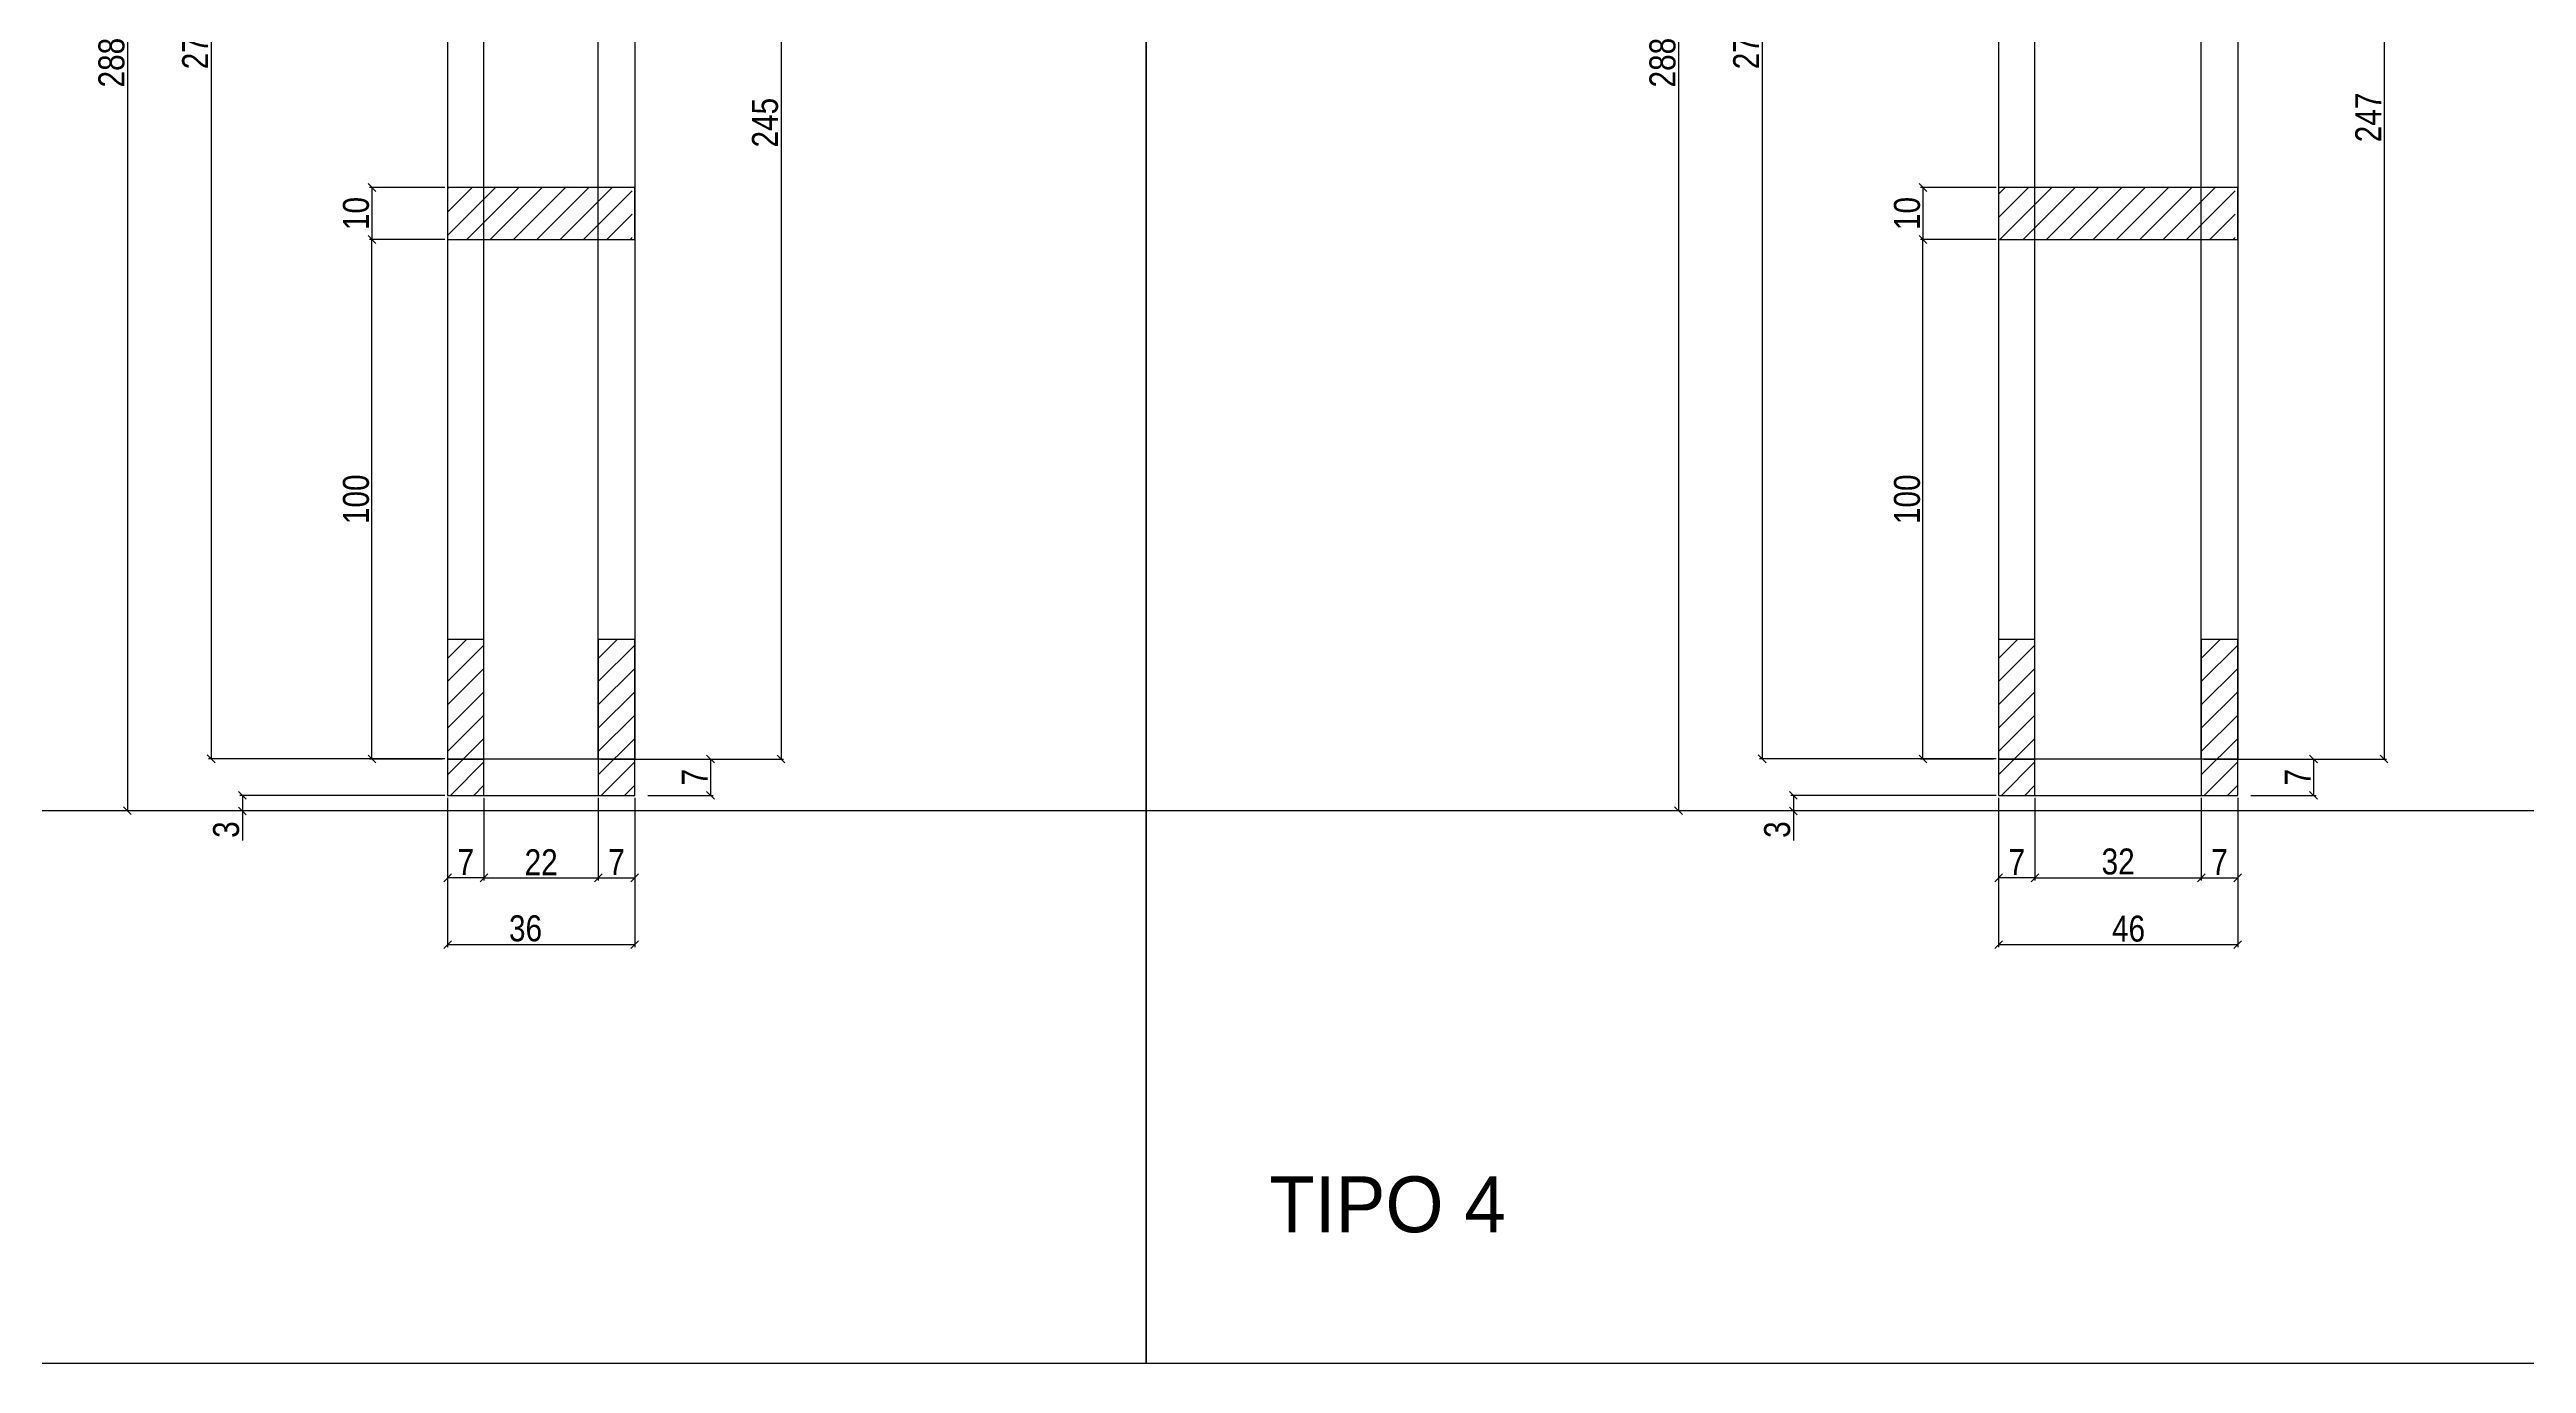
# Model space of a CAD drawing. Extents: x 17311 to 161354, y 153625 to 213544.
# Drawn here: x 21019 to 21972, y 209478 to 209983 of the extents above; entities that cross this region are included whole.
import ezdxf

# ---------------------------------------------------------------- set-up
doc = ezdxf.new("R2010")
doc.units = 0
doc.layers.get('0').update_dxf_attribs({"linetype": 'CONTINUOUS'})
doc.layers.get('DEFPOINTS').update_dxf_attribs({"linetype": 'CONTINUOUS'})
for name, color, linetype in [('8', 111, 'CONTINUOUS'), ('COTA', 241, 'CONTINUOUS'), ('detalhes', 4, 'CONTINUOUS'), ('Painéis', 200, 'CONTINUOUS'), ('SARR_7x7', 40, 'CONTINUOUS'), ('TIRAS REESCORAMENTO', 252, 'CONTINUOUS'), ('VIGAS', 3, 'CONTINUOUS')]:
    doc.layers.add(name, color=color, linetype=linetype)
doc.styles.add('COTA TECNICA 2X', font='techl___.ttf', dxfattribs={"height": 10})
doc.styles.add('ROMAS860', font='ROMAS860.SHX', dxfattribs={"height": 8.5})
doc.dimstyles.new('SECAO', dxfattribs={"dimscale": 0.333333, "dimtxt": 5, "dimasz": 9, "dimexe": 3, "dimexo": 3, "dimgap": 3, "dimtad": 1, "dimdec": 1, "dimlfac": 0.5, "dimzin": 12, "dimdsep": 46, "dimtxsty": 'COTA TECNICA 2X', "dimblk1": 'OBLIQUE', "dimblk2": 'OBLIQUE', "dimsah": 1, "dimcen": 0.9, "dimclrd": 4, "dimclre": 4, "dimclrt": 240, "dimadec": 1, "dimazin": 3, "dimtfac": 1, "dimtdec": 1, "dimtmove": 0, "dimatfit": 3, "dimfxl": 1, "dimtolj": 1, "dimtzin": 12, "dimarcsym": 0})

# ---------------------------------------------------------------- blocks, each defined once
blk = doc.blocks.new('_Oblique')
at = {"color": 0, "linetype": 'ByBlock', "lineweight": -2}
blk.add_line((-0.5, -0.5), (0.5, 0.5), dxfattribs=at)
blk = doc.blocks.new('*D2874')
at = {"layer": 'DEFPOINTS', "color": 0, "transparency": 16777216}
for p in [(21172.12, 209696.33), (21244.12, 209696.33), (21244.12, 209638.87)]:
    blk.add_point(p, dxfattribs=at)
at = {"layer": 'detalhes', "color": 4, "lineweight": -2, "transparency": 16777216}
for p, q in [((21172.12, 209695.33), (21172.12, 209637.87)), ((21244.12, 209695.33), (21244.12, 209637.87)), ((21172.12, 209638.87), (21244.12, 209638.87))]:
    blk.add_line(p, q, dxfattribs=at)
at = {"layer": 'detalhes', "color": 4, "lineweight": -2, "transparency": 16777216, "xscale": 3, "yscale": 3, "zscale": 3, "rotation": 180}
blk.add_blockref('_Oblique', (21172.12, 209638.87), dxfattribs=at)
at = {"layer": 'detalhes', "color": 4, "lineweight": -2, "transparency": 16777216, "xscale": 3, "yscale": 3, "zscale": 3}
blk.add_blockref('_Oblique', (21244.12, 209638.87), dxfattribs=at)
at = {"layer": 'detalhes', "color": 240, "transparency": 16777216, "insert": (21202.12, 209645.09), "char_height": 10, "attachment_point": 5, "style": 'COTA TECNICA 2X'}
blk.add_mtext('\\A1;36', dxfattribs=at)
blk = doc.blocks.new('*D2875')
at = {"layer": 'DEFPOINTS', "color": 0, "transparency": 16777216}
for p in [(21186.12, 209696.33), (21230.12, 209696.33), (21230.12, 209664.59)]:
    blk.add_point(p, dxfattribs=at)
at = {"layer": 'detalhes', "color": 4, "lineweight": -2, "transparency": 16777216}
for p, q in [((21186.12, 209695.33), (21186.12, 209663.59)), ((21230.12, 209695.33), (21230.12, 209663.59)), ((21186.12, 209664.59), (21230.12, 209664.59))]:
    blk.add_line(p, q, dxfattribs=at)
at = {"layer": 'detalhes', "color": 4, "lineweight": -2, "transparency": 16777216, "xscale": 3, "yscale": 3, "zscale": 3, "rotation": 180}
blk.add_blockref('_Oblique', (21186.12, 209664.59), dxfattribs=at)
at = {"layer": 'detalhes', "color": 4, "lineweight": -2, "transparency": 16777216, "xscale": 3, "yscale": 3, "zscale": 3}
blk.add_blockref('_Oblique', (21230.12, 209664.59), dxfattribs=at)
at = {"layer": 'detalhes', "color": 240, "transparency": 16777216, "insert": (21208.12, 209670.59), "char_height": 10, "attachment_point": 5, "style": 'COTA TECNICA 2X'}
blk.add_mtext('\\A1;22', dxfattribs=at)
blk = doc.blocks.new('*D2876')
at = {"layer": 'DEFPOINTS', "color": 0, "transparency": 16777216}
for p in [(21230.12, 209664.59), (21244.12, 209664.59), (21244.12, 209664.59)]:
    blk.add_point(p, dxfattribs=at)
at = {"layer": 'detalhes', "color": 4, "lineweight": -2, "transparency": 16777216}
blk.add_line((21230.12, 209664.59), (21244.12, 209664.59), dxfattribs=at)
at = {"layer": 'detalhes', "color": 4, "lineweight": -2, "transparency": 16777216, "xscale": 3, "yscale": 3, "zscale": 3, "rotation": 180}
blk.add_blockref('_Oblique', (21230.12, 209664.59), dxfattribs=at)
at = {"layer": 'detalhes', "color": 4, "lineweight": -2, "transparency": 16777216, "xscale": 3, "yscale": 3, "zscale": 3}
blk.add_blockref('_Oblique', (21244.12, 209664.59), dxfattribs=at)
at = {"layer": 'detalhes', "color": 240, "transparency": 16777216, "insert": (21237.12, 209670.66), "char_height": 10, "attachment_point": 5, "style": 'COTA TECNICA 2X'}
blk.add_mtext('\\A1;7', dxfattribs=at)
blk = doc.blocks.new('*D2877')
at = {"layer": 'DEFPOINTS', "color": 0, "transparency": 16777216}
for p in [(21172.12, 209664.59), (21172.12, 209664.59), (21186.12, 209664.59)]:
    blk.add_point(p, dxfattribs=at)
at = {"layer": 'detalhes', "color": 4, "lineweight": -2, "transparency": 16777216}
blk.add_line((21186.12, 209664.59), (21172.12, 209664.59), dxfattribs=at)
at = {"layer": 'detalhes', "color": 4, "lineweight": -2, "transparency": 16777216, "xscale": 3, "yscale": 3, "zscale": 3, "rotation": 180}
blk.add_blockref('_Oblique', (21172.12, 209664.59), dxfattribs=at)
at = {"layer": 'detalhes', "color": 4, "lineweight": -2, "transparency": 16777216, "xscale": 3, "yscale": 3, "zscale": 3}
blk.add_blockref('_Oblique', (21186.12, 209664.59), dxfattribs=at)
at = {"layer": 'detalhes', "color": 240, "transparency": 16777216, "insert": (21179.12, 209670.66), "char_height": 10, "attachment_point": 5, "style": 'COTA TECNICA 2X'}
blk.add_mtext('\\A1;7', dxfattribs=at)
blk = doc.blocks.new('*D2878')
at = {"layer": 'DEFPOINTS', "color": 0, "transparency": 16777216}
for p in [(21172.12, 209930.34), (21143.02, 209910.34), (21172.12, 209910.34)]:
    blk.add_point(p, dxfattribs=at)
at = {"layer": 'detalhes', "color": 4, "lineweight": -2, "transparency": 16777216}
for p, q in [((21171.12, 209930.34), (21142.02, 209930.34)), ((21143.02, 209930.34), (21143.02, 209910.34)), ((21171.12, 209910.34), (21142.02, 209910.34))]:
    blk.add_line(p, q, dxfattribs=at)
at = {"layer": 'detalhes', "color": 4, "lineweight": -2, "transparency": 16777216, "xscale": 3, "yscale": 3, "zscale": 3}
for p, rotation in [((21143.02, 209930.34), 90), ((21143.02, 209910.34), 270)]:
    blk.add_blockref('_Oblique', p, dxfattribs=dict(at, rotation=rotation))
at = {"layer": 'detalhes', "color": 240, "transparency": 16777216, "insert": (21136.92, 209920.34), "char_height": 10, "attachment_point": 5, "rotation": 90, "style": 'COTA TECNICA 2X'}
blk.add_mtext('\\A1;10', dxfattribs=at)
blk = doc.blocks.new('*D2880')
at = {"layer": 'DEFPOINTS', "color": 0, "transparency": 16777216}
for p in [(21172.12, 209696.33), (21093.16, 209690.33), (21172.12, 209690.33)]:
    blk.add_point(p, dxfattribs=at)
at = {"layer": 'detalhes', "color": 4, "lineweight": -2, "transparency": 16777216}
for p, q in [((21171.12, 209696.33), (21092.16, 209696.33)), ((21093.16, 209696.33), (21093.16, 209690.33)), ((21171.12, 209690.33), (21092.16, 209690.33)), ((21093.16, 209690.33), (21093.16, 209678.99))]:
    blk.add_line(p, q, dxfattribs=at)
at = {"layer": 'detalhes', "color": 4, "lineweight": -2, "transparency": 16777216, "xscale": 3, "yscale": 3, "zscale": 3}
for p, rotation in [((21093.16, 209696.33), 90), ((21093.16, 209690.33), 270)]:
    blk.add_blockref('_Oblique', p, dxfattribs=dict(at, rotation=rotation))
at = {"layer": 'detalhes', "color": 240, "transparency": 16777216, "insert": (21086.94, 209683.16), "char_height": 10, "attachment_point": 5, "rotation": 90, "style": 'COTA TECNICA 2X'}
blk.add_mtext('\\A1;3', dxfattribs=at)
blk = doc.blocks.new('*D2883')
at = {"layer": 'DEFPOINTS', "color": 0, "transparency": 16777216}
for p in [(21143.02, 209910.34), (21172.12, 209910.34), (21171.12, 209710.33)]:
    blk.add_point(p, dxfattribs=at)
at = {"layer": 'detalhes', "color": 4, "lineweight": -2, "transparency": 16777216}
for p, q in [((21171.12, 209910.34), (21142.02, 209910.34)), ((21143.02, 209710.33), (21143.02, 209910.34)), ((21170.12, 209710.33), (21142.02, 209710.33))]:
    blk.add_line(p, q, dxfattribs=at)
at = {"layer": 'detalhes', "color": 4, "lineweight": -2, "transparency": 16777216, "xscale": 3, "yscale": 3, "zscale": 3}
for p, rotation in [((21143.02, 209910.34), 90), ((21143.02, 209710.33), 270)]:
    blk.add_blockref('_Oblique', p, dxfattribs=dict(at, rotation=rotation))
at = {"layer": 'detalhes', "color": 240, "transparency": 16777216, "insert": (21136.92, 209810.33), "char_height": 10, "attachment_point": 5, "rotation": 90, "style": 'COTA TECNICA 2X'}
blk.add_mtext('\\A1;100', dxfattribs=at)
blk = doc.blocks.new('*D2886')
at = {"layer": 'DEFPOINTS', "color": 0, "transparency": 16777216}
for p in [(21245.12, 210200.29), (21245.12, 209710.33), (21300.42, 209710.33)]:
    blk.add_point(p, dxfattribs=at)
at = {"layer": 'detalhes', "color": 4, "lineweight": -2, "transparency": 16777216}
for p, q in [((21246.12, 210200.29), (21301.42, 210200.29)), ((21300.42, 210200.29), (21300.42, 209710.33)), ((21246.12, 209710.33), (21301.42, 209710.33))]:
    blk.add_line(p, q, dxfattribs=at)
at = {"layer": 'detalhes', "color": 4, "lineweight": -2, "transparency": 16777216, "xscale": 3, "yscale": 3, "zscale": 3}
for p, rotation in [((21300.42, 210200.29), 90), ((21300.42, 209710.33), 270)]:
    blk.add_blockref('_Oblique', p, dxfattribs=dict(at, rotation=rotation))
at = {"layer": 'detalhes', "color": 240, "transparency": 16777216, "insert": (21294.31, 209955.31), "char_height": 10, "attachment_point": 5, "rotation": 90, "style": 'COTA TECNICA 2X'}
blk.add_mtext('\\A1;245', dxfattribs=at)
blk = doc.blocks.new('*D2887')
at = {"layer": 'DEFPOINTS', "color": 0, "transparency": 16777216}
for p in [(21230.12, 209710.33), (21248.18, 209696.33), (21273.27, 209696.33)]:
    blk.add_point(p, dxfattribs=at)
at = {"layer": 'detalhes', "color": 4, "lineweight": -2, "transparency": 16777216}
for p, q in [((21231.12, 209710.33), (21274.27, 209710.33)), ((21273.27, 209710.33), (21273.27, 209696.33)), ((21249.18, 209696.33), (21274.27, 209696.33))]:
    blk.add_line(p, q, dxfattribs=at)
at = {"layer": 'detalhes', "color": 4, "lineweight": -2, "transparency": 16777216, "xscale": 3, "yscale": 3, "zscale": 3}
for p, rotation in [((21273.27, 209710.33), 90), ((21273.27, 209696.33), 270)]:
    blk.add_blockref('_Oblique', p, dxfattribs=dict(at, rotation=rotation))
at = {"layer": 'detalhes', "color": 240, "transparency": 16777216, "insert": (21267.2, 209703.33), "char_height": 10, "attachment_point": 5, "rotation": 90, "style": 'COTA TECNICA 2X'}
blk.add_mtext('\\A1;7', dxfattribs=at)
blk = doc.blocks.new('*D2868')
at = {"layer": 'DEFPOINTS', "color": 0, "transparency": 16777216}
for p in [(21140.12, 210260.42), (21081.16, 209710.42), (21172.12, 209710.42)]:
    blk.add_point(p, dxfattribs=at)
at = {"layer": 'detalhes', "color": 4, "lineweight": -2, "transparency": 16777216}
for p, q in [((21139.12, 210260.42), (21080.16, 210260.42)), ((21081.16, 210260.42), (21081.16, 209710.42)), ((21171.12, 209710.42), (21080.16, 209710.42))]:
    blk.add_line(p, q, dxfattribs=at)
at = {"layer": 'detalhes', "color": 4, "lineweight": -2, "transparency": 16777216, "xscale": 3, "yscale": 3, "zscale": 3}
for p, rotation in [((21081.16, 210260.42), 90), ((21081.16, 209710.42), 270)]:
    blk.add_blockref('_Oblique', p, dxfattribs=dict(at, rotation=rotation))
at = {"layer": 'detalhes', "color": 240, "transparency": 16777216, "insert": (21075.05, 209985.42), "char_height": 10, "attachment_point": 5, "rotation": 90, "style": 'COTA TECNICA 2X'}
blk.add_mtext('\\A1;275', dxfattribs=at)
blk = doc.blocks.new('*D2870')
at = {"layer": 'DEFPOINTS', "color": 0, "transparency": 16777216}
for p in [(21186.12, 210266.42), (21048.92, 209690.42), (21172.12, 209690.42)]:
    blk.add_point(p, dxfattribs=at)
at = {"layer": 'detalhes', "color": 4, "lineweight": -2, "transparency": 16777216}
for p, q in [((21185.12, 210266.42), (21047.92, 210266.42)), ((21048.92, 210266.42), (21048.92, 209690.42)), ((21171.12, 209690.42), (21047.92, 209690.42))]:
    blk.add_line(p, q, dxfattribs=at)
at = {"layer": 'detalhes', "color": 4, "lineweight": -2, "transparency": 16777216, "xscale": 3, "yscale": 3, "zscale": 3}
for p, rotation in [((21048.92, 210266.42), 90), ((21048.92, 209690.42), 270)]:
    blk.add_blockref('_Oblique', p, dxfattribs=dict(at, rotation=rotation))
at = {"layer": 'detalhes', "color": 240, "transparency": 16777216, "insert": (21042.83, 209978.42), "char_height": 10, "attachment_point": 5, "rotation": 90, "style": 'COTA TECNICA 2X'}
blk.add_mtext('\\A1;288', dxfattribs=at)
blk = doc.blocks.new('*D2913')
at = {"layer": 'DEFPOINTS', "color": 0, "transparency": 16777216}
for p in [(21768.93, 209696.33), (21860.93, 209696.33), (21860.93, 209638.87)]:
    blk.add_point(p, dxfattribs=at)
at = {"layer": 'detalhes', "color": 4, "lineweight": -2, "transparency": 16777216}
for p, q in [((21768.93, 209695.33), (21768.93, 209637.87)), ((21860.93, 209695.33), (21860.93, 209637.87)), ((21768.93, 209638.87), (21860.93, 209638.87))]:
    blk.add_line(p, q, dxfattribs=at)
at = {"layer": 'detalhes', "color": 4, "lineweight": -2, "transparency": 16777216, "xscale": 3, "yscale": 3, "zscale": 3, "rotation": 180}
blk.add_blockref('_Oblique', (21768.93, 209638.87), dxfattribs=at)
at = {"layer": 'detalhes', "color": 4, "lineweight": -2, "transparency": 16777216, "xscale": 3, "yscale": 3, "zscale": 3}
blk.add_blockref('_Oblique', (21860.93, 209638.87), dxfattribs=at)
at = {"layer": 'detalhes', "color": 240, "transparency": 16777216, "insert": (21818.93, 209644.97), "char_height": 10, "attachment_point": 5, "style": 'COTA TECNICA 2X'}
blk.add_mtext('\\A1;46', dxfattribs=at)
blk = doc.blocks.new('*D2914')
at = {"layer": 'DEFPOINTS', "color": 0, "transparency": 16777216}
for p in [(21782.93, 209696.33), (21846.93, 209696.33), (21846.93, 209664.59)]:
    blk.add_point(p, dxfattribs=at)
at = {"layer": 'detalhes', "color": 4, "lineweight": -2, "transparency": 16777216}
for p, q in [((21782.93, 209695.33), (21782.93, 209663.59)), ((21846.93, 209695.33), (21846.93, 209663.59)), ((21782.93, 209664.59), (21846.93, 209664.59))]:
    blk.add_line(p, q, dxfattribs=at)
at = {"layer": 'detalhes', "color": 4, "lineweight": -2, "transparency": 16777216, "xscale": 3, "yscale": 3, "zscale": 3, "rotation": 180}
blk.add_blockref('_Oblique', (21782.93, 209664.59), dxfattribs=at)
at = {"layer": 'detalhes', "color": 4, "lineweight": -2, "transparency": 16777216, "xscale": 3, "yscale": 3, "zscale": 3}
blk.add_blockref('_Oblique', (21846.93, 209664.59), dxfattribs=at)
at = {"layer": 'detalhes', "color": 240, "transparency": 16777216, "insert": (21814.93, 209670.81), "char_height": 10, "attachment_point": 5, "style": 'COTA TECNICA 2X'}
blk.add_mtext('\\A1;32', dxfattribs=at)
blk = doc.blocks.new('*D2915')
at = {"layer": 'DEFPOINTS', "color": 0, "transparency": 16777216}
for p in [(21846.93, 209664.59), (21860.93, 209664.59), (21860.93, 209664.59)]:
    blk.add_point(p, dxfattribs=at)
at = {"layer": 'detalhes', "color": 4, "lineweight": -2, "transparency": 16777216}
blk.add_line((21846.93, 209664.59), (21860.93, 209664.59), dxfattribs=at)
at = {"layer": 'detalhes', "color": 4, "lineweight": -2, "transparency": 16777216, "xscale": 3, "yscale": 3, "zscale": 3, "rotation": 180}
blk.add_blockref('_Oblique', (21846.93, 209664.59), dxfattribs=at)
at = {"layer": 'detalhes', "color": 4, "lineweight": -2, "transparency": 16777216, "xscale": 3, "yscale": 3, "zscale": 3}
blk.add_blockref('_Oblique', (21860.93, 209664.59), dxfattribs=at)
at = {"layer": 'detalhes', "color": 240, "transparency": 16777216, "insert": (21853.93, 209670.66), "char_height": 10, "attachment_point": 5, "style": 'COTA TECNICA 2X'}
blk.add_mtext('\\A1;7', dxfattribs=at)
blk = doc.blocks.new('*D2916')
at = {"layer": 'DEFPOINTS', "color": 0, "transparency": 16777216}
for p in [(21768.93, 209664.59), (21768.93, 209664.59), (21782.93, 209664.59)]:
    blk.add_point(p, dxfattribs=at)
at = {"layer": 'detalhes', "color": 4, "lineweight": -2, "transparency": 16777216}
blk.add_line((21782.93, 209664.59), (21768.93, 209664.59), dxfattribs=at)
at = {"layer": 'detalhes', "color": 4, "lineweight": -2, "transparency": 16777216, "xscale": 3, "yscale": 3, "zscale": 3, "rotation": 180}
blk.add_blockref('_Oblique', (21768.93, 209664.59), dxfattribs=at)
at = {"layer": 'detalhes', "color": 4, "lineweight": -2, "transparency": 16777216, "xscale": 3, "yscale": 3, "zscale": 3}
blk.add_blockref('_Oblique', (21782.93, 209664.59), dxfattribs=at)
at = {"layer": 'detalhes', "color": 240, "transparency": 16777216, "insert": (21775.93, 209670.66), "char_height": 10, "attachment_point": 5, "style": 'COTA TECNICA 2X'}
blk.add_mtext('\\A1;7', dxfattribs=at)
blk = doc.blocks.new('*D2917')
at = {"layer": 'DEFPOINTS', "color": 0, "transparency": 16777216}
for p in [(21768.93, 209930.34), (21739.83, 209910.34), (21768.93, 209910.34)]:
    blk.add_point(p, dxfattribs=at)
at = {"layer": 'detalhes', "color": 4, "lineweight": -2, "transparency": 16777216}
for p, q in [((21767.93, 209930.34), (21738.83, 209930.34)), ((21739.83, 209930.34), (21739.83, 209910.34)), ((21767.93, 209910.34), (21738.83, 209910.34))]:
    blk.add_line(p, q, dxfattribs=at)
at = {"layer": 'detalhes', "color": 4, "lineweight": -2, "transparency": 16777216, "xscale": 3, "yscale": 3, "zscale": 3}
for p, rotation in [((21739.83, 209930.34), 90), ((21739.83, 209910.34), 270)]:
    blk.add_blockref('_Oblique', p, dxfattribs=dict(at, rotation=rotation))
at = {"layer": 'detalhes', "color": 240, "transparency": 16777216, "insert": (21733.73, 209920.34), "char_height": 10, "attachment_point": 5, "rotation": 90, "style": 'COTA TECNICA 2X'}
blk.add_mtext('\\A1;10', dxfattribs=at)
blk = doc.blocks.new('*D2919')
at = {"layer": 'DEFPOINTS', "color": 0, "transparency": 16777216}
for p in [(21768.93, 209696.33), (21689.97, 209690.33), (21768.93, 209690.33)]:
    blk.add_point(p, dxfattribs=at)
at = {"layer": 'detalhes', "color": 4, "lineweight": -2, "transparency": 16777216}
for p, q in [((21767.93, 209696.33), (21688.97, 209696.33)), ((21689.97, 209696.33), (21689.97, 209690.33)), ((21767.93, 209690.33), (21688.97, 209690.33)), ((21689.97, 209690.33), (21689.97, 209678.99))]:
    blk.add_line(p, q, dxfattribs=at)
at = {"layer": 'detalhes', "color": 4, "lineweight": -2, "transparency": 16777216, "xscale": 3, "yscale": 3, "zscale": 3}
for p, rotation in [((21689.97, 209696.33), 90), ((21689.97, 209690.33), 270)]:
    blk.add_blockref('_Oblique', p, dxfattribs=dict(at, rotation=rotation))
at = {"layer": 'detalhes', "color": 240, "transparency": 16777216, "insert": (21683.76, 209683.16), "char_height": 10, "attachment_point": 5, "rotation": 90, "style": 'COTA TECNICA 2X'}
blk.add_mtext('\\A1;3', dxfattribs=at)
blk = doc.blocks.new('*D2922')
at = {"layer": 'DEFPOINTS', "color": 0, "transparency": 16777216}
for p in [(21739.83, 209910.34), (21768.93, 209910.34), (21767.93, 209710.33)]:
    blk.add_point(p, dxfattribs=at)
at = {"layer": 'detalhes', "color": 4, "lineweight": -2, "transparency": 16777216}
for p, q in [((21767.93, 209910.34), (21738.83, 209910.34)), ((21739.83, 209710.33), (21739.83, 209910.34)), ((21766.93, 209710.33), (21738.83, 209710.33))]:
    blk.add_line(p, q, dxfattribs=at)
at = {"layer": 'detalhes', "color": 4, "lineweight": -2, "transparency": 16777216, "xscale": 3, "yscale": 3, "zscale": 3}
for p, rotation in [((21739.83, 209910.34), 90), ((21739.83, 209710.33), 270)]:
    blk.add_blockref('_Oblique', p, dxfattribs=dict(at, rotation=rotation))
at = {"layer": 'detalhes', "color": 240, "transparency": 16777216, "insert": (21733.73, 209810.33), "char_height": 10, "attachment_point": 5, "rotation": 90, "style": 'COTA TECNICA 2X'}
blk.add_mtext('\\A1;100', dxfattribs=at)
blk = doc.blocks.new('*D2925')
at = {"layer": 'DEFPOINTS', "color": 0, "transparency": 16777216}
for p in [(21861.93, 210204.29), (21861.93, 209710.33), (21917.23, 209710.33)]:
    blk.add_point(p, dxfattribs=at)
at = {"layer": 'detalhes', "color": 4, "lineweight": -2, "transparency": 16777216}
for p, q in [((21862.93, 210204.29), (21918.23, 210204.29)), ((21917.23, 210204.29), (21917.23, 209710.33)), ((21862.93, 209710.33), (21918.23, 209710.33))]:
    blk.add_line(p, q, dxfattribs=at)
at = {"layer": 'detalhes', "color": 4, "lineweight": -2, "transparency": 16777216, "xscale": 3, "yscale": 3, "zscale": 3}
for p, rotation in [((21917.23, 210204.29), 90), ((21917.23, 209710.33), 270)]:
    blk.add_blockref('_Oblique', p, dxfattribs=dict(at, rotation=rotation))
at = {"layer": 'detalhes', "color": 240, "transparency": 16777216, "insert": (21911.16, 209957.31), "char_height": 10, "attachment_point": 5, "rotation": 90, "style": 'COTA TECNICA 2X'}
blk.add_mtext('\\A1;247', dxfattribs=at)
blk = doc.blocks.new('*D2926')
at = {"layer": 'DEFPOINTS', "color": 0, "transparency": 16777216}
for p in [(21846.93, 209710.33), (21864.99, 209696.33), (21890.08, 209696.33)]:
    blk.add_point(p, dxfattribs=at)
at = {"layer": 'detalhes', "color": 4, "lineweight": -2, "transparency": 16777216}
for p, q in [((21847.93, 209710.33), (21891.08, 209710.33)), ((21890.08, 209710.33), (21890.08, 209696.33)), ((21865.99, 209696.33), (21891.08, 209696.33))]:
    blk.add_line(p, q, dxfattribs=at)
at = {"layer": 'detalhes', "color": 4, "lineweight": -2, "transparency": 16777216, "xscale": 3, "yscale": 3, "zscale": 3}
for p, rotation in [((21890.08, 209710.33), 90), ((21890.08, 209696.33), 270)]:
    blk.add_blockref('_Oblique', p, dxfattribs=dict(at, rotation=rotation))
at = {"layer": 'detalhes', "color": 240, "transparency": 16777216, "insert": (21884.01, 209703.33), "char_height": 10, "attachment_point": 5, "rotation": 90, "style": 'COTA TECNICA 2X'}
blk.add_mtext('\\A1;7', dxfattribs=at)
blk = doc.blocks.new('*D2931')
at = {"layer": 'DEFPOINTS', "color": 0, "transparency": 16777216}
for p in [(21736.93, 210260.42), (21677.97, 209710.42), (21768.93, 209710.42)]:
    blk.add_point(p, dxfattribs=at)
at = {"layer": 'detalhes', "color": 4, "lineweight": -2, "transparency": 16777216}
for p, q in [((21735.93, 210260.42), (21676.97, 210260.42)), ((21677.97, 210260.42), (21677.97, 209710.42)), ((21767.93, 209710.42), (21676.97, 209710.42))]:
    blk.add_line(p, q, dxfattribs=at)
at = {"layer": 'detalhes', "color": 4, "lineweight": -2, "transparency": 16777216, "xscale": 3, "yscale": 3, "zscale": 3}
for p, rotation in [((21677.97, 210260.42), 90), ((21677.97, 209710.42), 270)]:
    blk.add_blockref('_Oblique', p, dxfattribs=dict(at, rotation=rotation))
at = {"layer": 'detalhes', "color": 240, "transparency": 16777216, "insert": (21671.86, 209985.42), "char_height": 10, "attachment_point": 5, "rotation": 90, "style": 'COTA TECNICA 2X'}
blk.add_mtext('\\A1;275', dxfattribs=at)
blk = doc.blocks.new('*D2933')
at = {"layer": 'DEFPOINTS', "color": 0, "transparency": 16777216}
for p in [(21782.93, 210266.42), (21645.74, 209690.42), (21768.93, 209690.42)]:
    blk.add_point(p, dxfattribs=at)
at = {"layer": 'detalhes', "color": 4, "lineweight": -2, "transparency": 16777216}
for p, q in [((21781.93, 210266.42), (21644.74, 210266.42)), ((21645.74, 210266.42), (21645.74, 209690.42)), ((21767.93, 209690.42), (21644.74, 209690.42))]:
    blk.add_line(p, q, dxfattribs=at)
at = {"layer": 'detalhes', "color": 4, "lineweight": -2, "transparency": 16777216, "xscale": 3, "yscale": 3, "zscale": 3}
for p, rotation in [((21645.74, 210266.42), 90), ((21645.74, 209690.42), 270)]:
    blk.add_blockref('_Oblique', p, dxfattribs=dict(at, rotation=rotation))
at = {"layer": 'detalhes', "color": 240, "transparency": 16777216, "insert": (21639.64, 209978.42), "char_height": 10, "attachment_point": 5, "rotation": 90, "style": 'COTA TECNICA 2X'}
blk.add_mtext('\\A1;288', dxfattribs=at)

msp = doc.modelspace()

# ---------------------------------------------------------------- hatches: boundary and pattern name
at = {"layer": 'COTA'}
h = msp.add_hatch(dxfattribs=at)
h.set_pattern_fill('ANSI31', color=256, scale=2, style=0)
h.set_pattern_definition([(45, (-4965.481, 12637.5495), (-4.49012806, 4.49012806), [])])
h.paths.add_polyline_path([(21243.12, 209930.34), (21172.12, 209930.34), (21172.12, 209910.34), (21243.12, 209910.34)])
h = msp.add_hatch(dxfattribs=at)
h.set_pattern_fill('ANSI31', color=256, scale=2, style=0)
h.set_pattern_definition([(45, (-4348.669, 12637.5495), (-4.49012806, 4.49012806), [])])
h.paths.add_polyline_path([(21859.93, 209930.34), (21768.93, 209930.34), (21768.93, 209910.34), (21859.93, 209910.34)])
h = msp.add_hatch(dxfattribs=at)
h.set_pattern_fill('ANSI31', color=256, scale=2, style=0)
h.set_pattern_definition([(45, (1327.9043, 203887.1345), (-4.490128, 4.490128), [])])
h.paths.add_polyline_path([(21172.12, 209696.33), (21186.12, 209696.33), (21186.12, 209756.33), (21172.12, 209756.33)])
h = msp.add_hatch(dxfattribs=at)
h.set_pattern_fill('ANSI31', color=256, scale=2, style=0)
h.set_pattern_definition([(45, (1385.9043, 203887.1345), (-4.490128, 4.490128), [])])
h.paths.add_polyline_path([(21230.12, 209696.33), (21244.12, 209696.33), (21244.12, 209756.33), (21230.12, 209756.33)])
h = msp.add_hatch(dxfattribs=at)
h.set_pattern_fill('ANSI31', color=256, scale=2, style=0)
h.set_pattern_definition([(45, (1924.716, 203887.1345), (-4.490128, 4.490128), [])])
h.paths.add_polyline_path([(21768.93, 209696.33), (21782.93, 209696.33), (21782.93, 209756.33), (21768.93, 209756.33)])
h = msp.add_hatch(dxfattribs=at)
h.set_pattern_fill('ANSI31', color=256, scale=2, style=0)
h.set_pattern_definition([(45, (2002.716, 203887.1345), (-4.490128, 4.490128), [])])
h.paths.add_polyline_path([(21846.93, 209696.33), (21860.93, 209696.33), (21860.93, 209756.33), (21846.93, 209756.33)])

# ---------------------------------------------------------------- linework, layer by layer
at = {"linetype": 'Continuous'}
for points in [[(21194.12, 209696.33), (21244.12, 209696.33), (21244.12, 209710.33), (21172.12, 209710.33), (21172.12, 209696.33), (21194.12, 209696.33)], [(21790.93, 209696.33), (21860.93, 209696.33), (21860.93, 209710.33), (21768.93, 209710.33), (21768.93, 209696.33), (21790.93, 209696.33)]]:
    msp.add_lwpolyline(points, dxfattribs=at)
at = {"layer": '8', "color": 5, "linetype": 'Continuous'}
msp.add_lwpolyline([(22037.78, 209477.62), (21440.97, 209477.62), (21440.97, 210442.41), (22037.78, 210442.41)], close=True, dxfattribs=at)
at = {"layer": 'Painéis'}
for points in [[(21172.12, 209910.34), (21244.12, 209910.34), (21244.12, 209930.34), (21172.12, 209930.34), (21172.12, 209910.34)], [(21768.93, 209910.34), (21860.93, 209910.34), (21860.93, 209930.34), (21768.93, 209930.34), (21768.93, 209910.34)]]:
    msp.add_lwpolyline(points, dxfattribs=at)
for points in [[(21172.12, 209696.33), (21186.12, 209696.33), (21186.12, 209756.33), (21172.12, 209756.33)], [(21230.12, 209696.33), (21244.12, 209696.33), (21244.12, 209756.33), (21230.12, 209756.33)], [(21768.93, 209696.33), (21782.93, 209696.33), (21782.93, 209756.33), (21768.93, 209756.33)], [(21846.93, 209696.33), (21860.93, 209696.33), (21860.93, 209756.33), (21846.93, 209756.33)]]:
    msp.add_lwpolyline(points, close=True, dxfattribs=at)
at = {"layer": 'SARR_7x7', "linetype": 'Continuous'}
for points in [[(21172.12, 209710.33), (21186.12, 209710.33), (21186.12, 210260.42), (21172.12, 210260.42)], [(21768.93, 209710.33), (21782.93, 209710.33), (21782.93, 210260.42), (21768.93, 210260.42)], [(21860.93, 209710.33), (21846.93, 209710.33), (21846.93, 210204.29), (21860.93, 210204.29)], [(21244.12, 209710.33), (21230.12, 209710.33), (21230.12, 210200.29), (21244.12, 210200.29)]]:
    msp.add_lwpolyline(points, close=True, dxfattribs=at)
at = {"layer": 'TIRAS REESCORAMENTO', "linetype": 'ByBlock'}
msp.add_line((22634.59, 209690.33), (17860.1, 209690.33), dxfattribs=at)
at = {"layer": 'VIGAS', "color": 5}
msp.add_lwpolyline([(21440.97, 209477.62), (20844.16, 209477.62), (20844.16, 210442.41), (21440.97, 210442.41)], close=True, dxfattribs=at)

# ---------------------------------------------------------------- texts
at = {"linetype": 'Continuous', "style": 'ROMAS860'}
msp.add_text('TIPO 4', height=21.505, dxfattribs=at).set_placement((21488.25, 209528.14))

# ---------------------------------------------------------------- dimensions: what is measured, and where the dimension line sits
at = {"layer": 'detalhes', "color": 3}
for base, p1, p2, picture, middle in [((21048.92, 209690.42), (21186.12, 210266.42), (21172.12, 209690.42), '*D2870', (21042.83, 209978.42)), ((21081.16, 209710.42), (21140.12, 210260.42), (21172.12, 209710.42), '*D2868', (21075.05, 209985.42)), ((21645.74, 209690.42), (21782.93, 210266.42), (21768.93, 209690.42), '*D2933', (21639.64, 209978.42)), ((21677.97, 209710.42), (21736.93, 210260.42), (21768.93, 209710.42), '*D2931', (21671.86, 209985.42)), ((21300.42, 209710.33), (21245.12, 210200.29), (21245.12, 209710.33), '*D2886', (21294.31, 209955.31)), ((21917.23, 209710.33), (21861.93, 210204.29), (21861.93, 209710.33), '*D2925', (21911.16, 209957.31)), ((21143.02, 209910.34), (21172.12, 209930.34), (21172.12, 209910.34), '*D2878', (21136.92, 209920.34)), ((21739.83, 209910.34), (21768.93, 209930.34), (21768.93, 209910.34), '*D2917', (21733.73, 209920.34)), ((21143.02, 209910.34), (21171.12, 209710.33), (21172.12, 209910.34), '*D2883', (21136.92, 209810.33)), ((21739.83, 209910.34), (21767.93, 209710.33), (21768.93, 209910.34), '*D2922', (21733.73, 209810.33)), ((21273.27, 209696.33), (21230.12, 209710.33), (21248.18, 209696.33), '*D2887', (21267.2, 209703.33)), ((21890.08, 209696.33), (21846.93, 209710.33), (21864.99, 209696.33), '*D2926', (21884.01, 209703.33)), ((21093.16, 209690.33), (21172.12, 209696.33), (21172.12, 209690.33), '*D2880', (21086.94, 209683.16)), ((21689.97, 209690.33), (21768.93, 209696.33), (21768.93, 209690.33), '*D2919', (21683.76, 209683.16))]:
    dim = msp.add_linear_dim(base=base, p1=p1, p2=p2, angle=90, dimstyle='SECAO', dxfattribs=at)
    dim.commit()
    dim.dimension.update_dxf_attribs({"geometry": picture, "text_midpoint": middle})
for base, p1, p2, picture, middle in [((21244.12, 209638.87), (21172.12, 209696.33), (21244.12, 209696.33), '*D2874', (21202.12, 209638.87)), ((21230.12, 209664.59), (21186.12, 209696.33), (21230.12, 209696.33), '*D2875', (21208.12, 209664.59)), ((21860.93, 209638.87), (21768.93, 209696.33), (21860.93, 209696.33), '*D2913', (21818.93, 209638.87)), ((21846.93, 209664.59), (21782.93, 209696.33), (21846.93, 209696.33), '*D2914', (21814.93, 209664.59)), ((21244.12, 209664.59), (21230.12, 209664.59), (21244.12, 209664.59), '*D2876', (21237.12, 209664.59)), ((21860.93, 209664.59), (21846.93, 209664.59), (21860.93, 209664.59), '*D2915', (21853.93, 209664.59))]:
    dim = msp.add_linear_dim(base=base, p1=p1, p2=p2, dimstyle='SECAO', dxfattribs=at)
    dim.commit()
    dim.dimension.update_dxf_attribs({"geometry": picture, "text_midpoint": middle, "dimtype": 160})
for base, p1, p2, picture, middle in [((21172.12, 209664.59), (21186.12, 209664.59), (21172.12, 209664.59), '*D2877', (21179.12, 209670.66)), ((21768.93, 209664.59), (21782.93, 209664.59), (21768.93, 209664.59), '*D2916', (21775.93, 209670.66))]:
    dim = msp.add_linear_dim(base=base, p1=p1, p2=p2, dimstyle='SECAO', dxfattribs=at)
    dim.commit()
    dim.dimension.update_dxf_attribs({"geometry": picture, "text_midpoint": middle})

doc.saveas('drawing.dxf')
